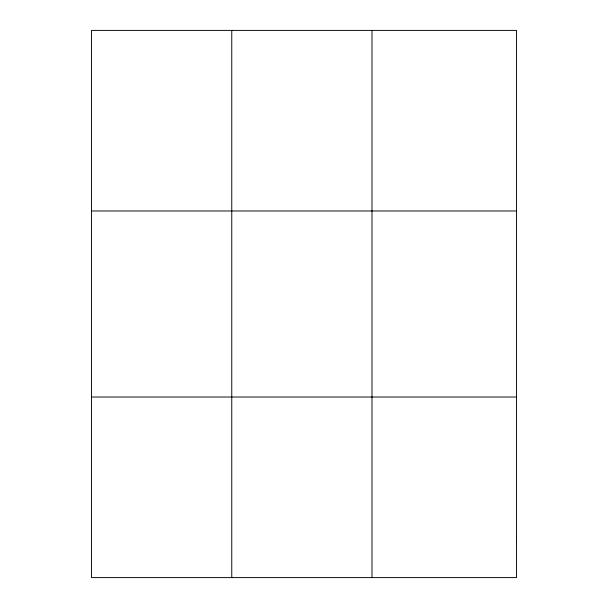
<?xml version="1.0" encoding="UTF-8"?>
<svg xmlns="http://www.w3.org/2000/svg" width="608" height="608" viewBox="0 0 608 608"><rect width="100%" height="100%" fill="white"/><g stroke="black" fill="none" stroke-linecap="round" stroke-linejoin="round"><path stroke-width="0.91" d="M231.762 577.6L231.762 30.4M371.99 577.6L371.99 30.4M91.527 210.976L516.473 210.976M91.527 397.024L516.473 397.024M516.473 541.485L516.473 577.6L91.527 577.6L91.527 30.4L516.473 30.4L516.473 541.485"/></g></svg>
